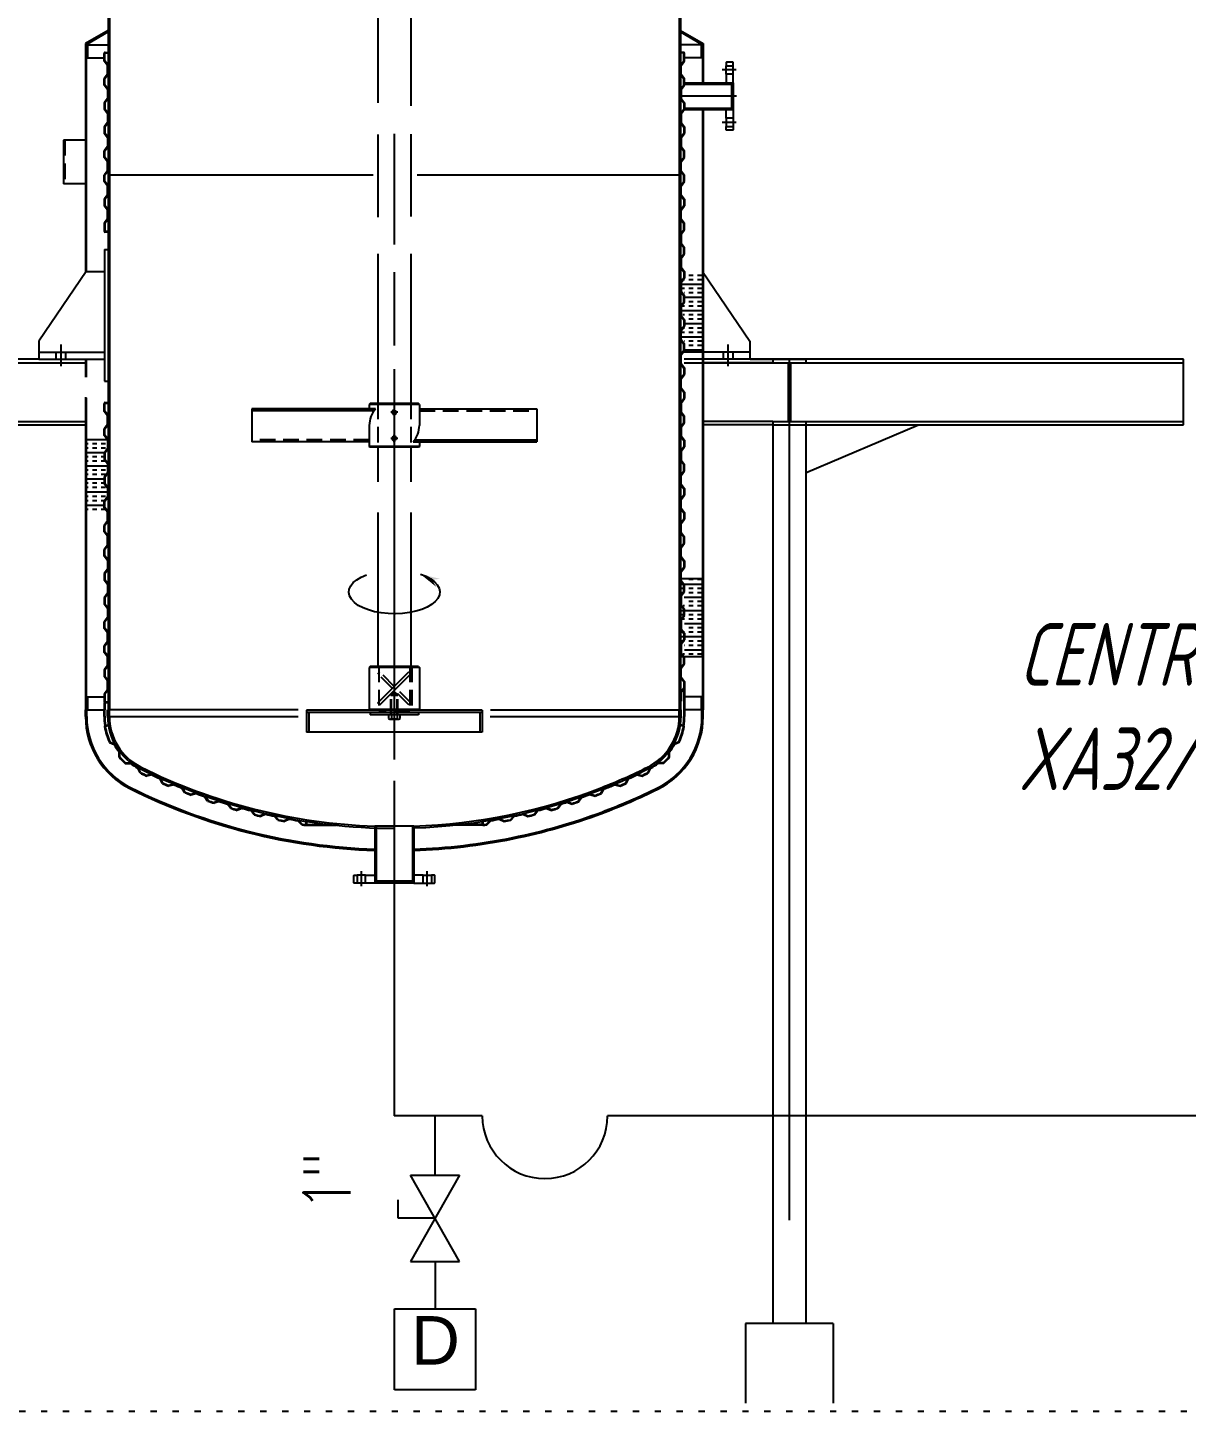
# Model space of a CAD drawing. Extents: x -29512 to 147477, y -5232 to 39709.
# Drawn here: x 140849.02 to 140867.52, y 9085.87 to 9107.97 of the extents above; entities that cross this region are included whole.
import ezdxf
from ezdxf.enums import TextEntityAlignment as Align

# ---------------------------------------------------------------- set-up
doc = ezdxf.new("R2010")
doc.units = 0
for name, pattern in [('DASHDOT', [25.4, 12.7, -6.35, 0, -6.35]), ('DOTTED', [0.25, 0, -0.25]), ('HIDDEN', [0.375, 0.25, -0.125])]:
    doc.linetypes.add(name, pattern=pattern)
doc.layers.get('0').update_dxf_attribs({"linetype": 'CONTINUOUS'})
for name, color, linetype in [('2', 2, 'CONTINUOUS'), ('3', 3, 'HIDDEN'), ('6', 6, 'DASHDOT'), ('DIMENSION', 3, 'CONTINUOUS'), ('HATCH', 4, 'CONTINUOUS'), ('NUVOLA', 6, 'CONTINUOUS')]:
    doc.layers.add(name, color=color, linetype=linetype)
doc.layers.add('TAG', color=140, linetype='CONTINUOUS', lineweight=13)
doc.styles.add('A3', font='arial.ttf', dxfattribs={"height": 0.3})
doc.styles.add('Romans100', font='romans.shx', dxfattribs={"width": 0.8, "height": 200})
doc.styles.add('S', font='ITALIC', dxfattribs={"height": 6})
doc.styles.add('STYLE4', font='isocp.shx', dxfattribs={"width": 0.8, "oblique": 15, "height": 2})
pattern_1 = [(180, (140864.96661, 9090.6845), (0, 0.2100412), []), (180, (140864.96661, 9090.75451), (0, 0.2100412), [0.0700137, -0.0700137]), (180, (140864.96661, 9090.82453), (0, 0.2100412), [0.0700137, -0.0700137])]

# ---------------------------------------------------------------- blocks, each defined once
blk = doc.blocks.new('PRESA', base_point=(1.75, 0.1))
for p, q in [((1.5, 0.1), (1.5, 0.6)), ((1.5, 0.6), (2, 0.6)), ((2, 0.6), (2, 0.1)), ((2, 0.1), (1.5, 0.1))]:
    blk.add_line(p, q)
at = {"style": 'S', "width": 1.2}
blk.add_attdef('1', text='', height=0.3, dxfattribs=at).set_placement((1.75, 0.2), align=Align.CENTER)
blk = doc.blocks.new('head')
at = {"color": 7}
for p, q in [((-0.7, 0.71), (-0.7, -0.71)), ((0, 0.94), (-0.63, 0.94)), ((0, 0.47), (-0.63, 0.47)), ((0, -0.94), (0, 0.94)), ((0, -0.47), (-0.63, -0.47)), ((-0.63, -0.94), (0, -0.94))]:
    blk.add_line(p, q, dxfattribs=at)
for centre, radius, start, end in [((-0.28, 0.71), 0.418, 145.6158, 214.3842), ((0.86, 0), 1.56, 162.412, 197.588), ((-0.28, -0.71), 0.418, 145.6158, 214.3842)]:
    blk.add_arc(centre, radius, start, end, dxfattribs=at)

msp = doc.modelspace()

# ---------------------------------------------------------------- hatches: boundary and pattern name
at = {"layer": '2'}
h = msp.add_hatch(dxfattribs=at)
h.set_pattern_fill('INSUL', scale=0.56011, angle=180, style=0)
h.set_pattern_definition([(180, (140864.96661, 9089.59264), (0, 0.2100412), []), (180, (140864.96661, 9089.66265), (0, 0.2100412), [0.0700137, -0.0700137]), (180, (140864.96661, 9089.73267), (0, 0.2100412), [0.0700137, -0.0700137])])
h.paths.add_polyline_path([(140859.4564, 9103.5557), (140859.5089, 9103.6257), (140859.5089, 9103.7307), (140859.4564, 9103.8007), (140859.4564, 9103.9408), (140859.5089, 9104.0108), (140859.5089, 9104.0291), (140859.796, 9104.0291), (140859.796, 9102.789), (140859.459, 9102.789), (140859.5089, 9102.8555), (140859.5089, 9102.9606), (140859.4564, 9103.0306), (140859.4564, 9103.1706), (140859.5089, 9103.2406), (140859.5089, 9103.3456), (140859.4564, 9103.4157)])
h = msp.add_hatch(dxfattribs=at)
h.set_pattern_fill('INSUL', scale=0.56011, angle=180, style=0)
h.set_pattern_definition(pattern_1)
h.paths.add_polyline_path([(140850.2916, 9100.99), (140850.2391, 9101.06), (140850.2391, 9101.165), (140850.2916, 9101.235), (140850.2916, 9101.3751), (140850.2391, 9101.4451), (140850.2391, 9101.4634), (140849.952, 9101.4634), (140849.952, 9100.2233), (140850.289, 9100.2233), (140850.2391, 9100.2899), (140850.2391, 9100.3949), (140850.2916, 9100.4649), (140850.2916, 9100.6049), (140850.2391, 9100.6749), (140850.2391, 9100.78), (140850.2916, 9100.85)])
h = msp.add_hatch(dxfattribs=at)
h.set_pattern_fill('INSUL', scale=0.56011, angle=180, style=0)
h.set_pattern_definition(pattern_1)
h.paths.add_polyline_path([(140859.4564, 9098.6936), (140859.5089, 9098.7636), (140859.5089, 9098.8686), (140859.4564, 9098.9386), (140859.4564, 9099.0787), (140859.5089, 9099.1487), (140859.5089, 9099.167), (140859.796, 9099.167), (140859.796, 9097.9269), (140859.459, 9097.9269), (140859.5089, 9097.9935), (140859.5089, 9098.0985), (140859.4564, 9098.1685), (140859.4564, 9098.3085), (140859.5089, 9098.3785), (140859.5089, 9098.4836), (140859.4564, 9098.5536)])

# ---------------------------------------------------------------- linework, layer by layer
at = {"color": 7}
for p, q in [((140850.3021, 9109.3287), (140850.3021, 9097.0763)), ((140850.3231, 9109.3007), (140850.3231, 9097.0763)), ((140854.6079, 9109.1116), (140854.6079, 9106.7733)), ((140855.14, 9109.1116), (140855.14, 9106.7225)), ((140859.4249, 9108.2834), (140859.4249, 9097.0763)), ((140859.4459, 9108.2834), (140859.4459, 9097.0763)), ((140850.3021, 9107.9284), (140849.9415, 9107.7184)), ((140850.3021, 9107.9041), (140849.9415, 9107.6941)), ((140859.4459, 9107.9284), (140859.8065, 9107.7184)), ((140859.4459, 9107.9041), (140859.8065, 9107.6941)), ((140849.9415, 9107.7184), (140849.9415, 9104.061)), ((140849.952, 9107.7002), (140850.3021, 9107.7002)), ((140849.952, 9107.7002), (140849.952, 9104.0777)), ((140849.973, 9107.7002), (140849.973, 9107.4901)), ((140850.2391, 9107.4383), (140850.2391, 9107.5608)), ((140850.2496, 9107.4418), (140850.2496, 9107.5608)), ((140850.2566, 9107.5783), (140850.3021, 9107.5783)), ((140850.2566, 9107.5678), (140850.3021, 9107.5678)), ((140859.796, 9107.7002), (140859.4459, 9107.7002)), ((140859.4914, 9107.5783), (140859.4459, 9107.5783)), ((140859.4914, 9107.5678), (140859.4459, 9107.5678)), ((140859.4984, 9107.4418), (140859.4984, 9107.5608)), ((140859.5089, 9107.4383), (140859.5089, 9107.5608)), ((140859.775, 9107.7002), (140859.775, 9107.4901)), ((140859.796, 9107.7002), (140859.796, 9107.09)), ((140859.8065, 9107.7184), (140859.8065, 9107.09)), ((140849.952, 9107.4901), (140850.2391, 9107.4901)), ((140850.2916, 9107.3683), (140850.2391, 9107.4383)), ((140850.3021, 9107.3718), (140850.2496, 9107.4418)), ((140850.2916, 9107.2283), (140850.2916, 9107.3683)), ((140859.4459, 9107.3718), (140859.4984, 9107.4418)), ((140859.4564, 9107.3683), (140859.5089, 9107.4383)), ((140859.4564, 9107.2283), (140859.4564, 9107.3683)), ((140859.796, 9107.4901), (140859.5089, 9107.4901)), ((140860.174, 9107.2318), (140860.174, 9107.3648)), ((140860.2861, 9107.2318), (140860.2861, 9107.3648)), ((140850.2916, 9107.2283), (140850.2391, 9107.1583)), ((140850.2391, 9107.0532), (140850.2391, 9107.1583)), ((140850.3021, 9107.2248), (140850.2496, 9107.1548)), ((140850.2496, 9107.0567), (140850.2496, 9107.1548)), ((140859.4459, 9107.2248), (140859.4984, 9107.1548)), ((140859.4564, 9107.2283), (140859.5089, 9107.1583)), ((140859.4984, 9107.0567), (140859.4984, 9107.1548)), ((140859.5089, 9107.0532), (140859.5089, 9107.1583)), ((140850.2916, 9106.9832), (140850.2391, 9107.0532)), ((140850.3021, 9106.9867), (140850.2496, 9107.0567)), ((140850.2916, 9106.9832), (140850.2916, 9106.8432)), ((140859.4459, 9106.9867), (140859.4984, 9107.0567)), ((140859.4564, 9106.9832), (140859.5089, 9107.0532)), ((140859.4564, 9106.9832), (140859.4564, 9106.8432)), ((140859.4984, 9107.09), (140860.2616, 9107.09)), ((140859.4984, 9107.0704), (140860.2581, 9107.0704)), ((140860.2581, 9107.09), (140860.2581, 9106.6664)), ((140860.2861, 9107.09), (140860.2861, 9106.6664)), ((140850.2916, 9106.8432), (140850.2391, 9106.7732)), ((140850.2391, 9106.7732), (140850.2391, 9106.6682)), ((140850.2916, 9106.5981), (140850.2391, 9106.6682)), ((140850.3021, 9106.8397), (140850.2496, 9106.7697)), ((140850.2496, 9106.7697), (140850.2496, 9106.6717)), ((140850.3021, 9106.6016), (140850.2496, 9106.6717)), ((140859.4459, 9106.8397), (140859.4984, 9106.7697)), ((140859.4459, 9106.6016), (140859.4984, 9106.6717)), ((140859.4564, 9106.8432), (140859.5089, 9106.7732)), ((140859.4564, 9106.5981), (140859.5089, 9106.6682)), ((140859.4945, 9106.6664), (140860.2616, 9106.6664)), ((140859.4984, 9106.7697), (140859.4984, 9106.6717)), ((140859.4984, 9106.686), (140860.2581, 9106.686)), ((140859.5089, 9106.7732), (140859.5089, 9106.6682)), ((140859.796, 9106.6664), (140859.796, 9097.0763)), ((140859.8065, 9106.6664), (140859.8065, 9097.0763)), ((140850.2916, 9106.4581), (140850.2391, 9106.3881)), ((140850.3021, 9106.4546), (140850.2496, 9106.3846)), ((140850.2916, 9106.5981), (140850.2916, 9106.4581)), ((140859.4459, 9106.4546), (140859.4984, 9106.3846)), ((140859.4564, 9106.5981), (140859.4564, 9106.4581)), ((140859.4564, 9106.4581), (140859.5089, 9106.3881)), ((140860.174, 9106.5246), (140860.174, 9106.3916)), ((140860.2861, 9106.5246), (140860.2861, 9106.3916)), ((140850.2391, 9106.3881), (140850.2391, 9106.2831)), ((140850.2916, 9106.2131), (140850.2391, 9106.2831)), ((140850.2496, 9106.3846), (140850.2496, 9106.2866)), ((140850.3021, 9106.2166), (140850.2496, 9106.2866)), ((140850.2916, 9106.2131), (140850.2916, 9106.073)), ((140854.6079, 9106.2676), (140854.6079, 9104.9445)), ((140855.14, 9106.2687), (140855.14, 9104.9574)), ((140859.4459, 9106.2166), (140859.4984, 9106.2866)), ((140859.4564, 9106.2131), (140859.5089, 9106.2831)), ((140859.4564, 9106.2131), (140859.4564, 9106.073)), ((140859.4984, 9106.3846), (140859.4984, 9106.2866)), ((140859.5089, 9106.3881), (140859.5089, 9106.2831)), ((140849.5915, 9106.1781), (140849.5915, 9105.4779)), ((140849.9415, 9106.1781), (140849.5915, 9106.1781)), ((140850.2916, 9106.073), (140850.2391, 9106.003)), ((140850.2391, 9105.898), (140850.2391, 9106.003)), ((140850.3021, 9106.0695), (140850.2496, 9105.9995)), ((140850.2496, 9105.9015), (140850.2496, 9105.9995)), ((140859.4459, 9106.0695), (140859.4984, 9105.9995)), ((140859.4564, 9106.073), (140859.5089, 9106.003)), ((140859.4984, 9105.9015), (140859.4984, 9105.9995)), ((140859.5089, 9105.898), (140859.5089, 9106.003)), ((140850.2916, 9105.828), (140850.2391, 9105.898)), ((140850.3021, 9105.8315), (140850.2496, 9105.9015)), ((140850.2916, 9105.688), (140850.2916, 9105.828)), ((140859.4459, 9105.8315), (140859.4984, 9105.9015)), ((140859.4564, 9105.828), (140859.5089, 9105.898)), ((140859.4564, 9105.688), (140859.4564, 9105.828)), ((140850.2916, 9105.688), (140850.2391, 9105.618)), ((140850.2391, 9105.5129), (140850.2391, 9105.618)), ((140850.3021, 9105.6845), (140850.2496, 9105.6145)), ((140850.2496, 9105.5164), (140850.2496, 9105.6145)), ((140854.5351, 9105.618), (140850.3021, 9105.618)), ((140859.4459, 9105.618), (140855.24, 9105.618)), ((140859.4459, 9105.6845), (140859.4984, 9105.6145)), ((140859.4564, 9105.688), (140859.5089, 9105.618)), ((140859.4984, 9105.5164), (140859.4984, 9105.6145)), ((140859.5089, 9105.5129), (140859.5089, 9105.618)), ((140849.9415, 9105.4779), (140849.5915, 9105.4779)), ((140850.2916, 9105.4429), (140850.2391, 9105.5129)), ((140850.3021, 9105.4464), (140850.2496, 9105.5164)), ((140850.2916, 9105.3029), (140850.2916, 9105.4429)), ((140859.4459, 9105.4464), (140859.4984, 9105.5164)), ((140859.4564, 9105.4429), (140859.5089, 9105.5129)), ((140859.4564, 9105.3029), (140859.4564, 9105.4429)), ((140850.2916, 9105.3029), (140850.2391, 9105.2329)), ((140850.2391, 9105.2329), (140850.2391, 9105.1279)), ((140850.2916, 9105.0578), (140850.2391, 9105.1279)), ((140850.3021, 9105.2994), (140850.2496, 9105.2294)), ((140850.2496, 9105.2294), (140850.2496, 9105.1314)), ((140850.3021, 9105.0613), (140850.2496, 9105.1314)), ((140859.4459, 9105.2994), (140859.4984, 9105.2294)), ((140859.4459, 9105.0613), (140859.4984, 9105.1314)), ((140859.4564, 9105.3029), (140859.5089, 9105.2329)), ((140859.4564, 9105.0578), (140859.5089, 9105.1279)), ((140859.4984, 9105.2294), (140859.4984, 9105.1314)), ((140859.5089, 9105.2329), (140859.5089, 9105.1279)), ((140850.2916, 9104.9178), (140850.2391, 9104.8478)), ((140850.3021, 9104.9143), (140850.2496, 9104.8443)), ((140850.2916, 9104.9178), (140850.2916, 9105.0578)), ((140859.4459, 9104.9143), (140859.4984, 9104.8443)), ((140859.4564, 9104.9178), (140859.4564, 9105.0578)), ((140859.4564, 9104.9178), (140859.5089, 9104.8478)), ((140850.2391, 9104.8478), (140850.2391, 9104.7253)), ((140850.2496, 9104.8443), (140850.2496, 9104.7253)), ((140850.3021, 9104.7183), (140850.2568, 9104.7183)), ((140850.3021, 9104.7078), (140850.2568, 9104.7078)), ((140859.4459, 9104.6763), (140859.4984, 9104.7463)), ((140859.4564, 9104.6728), (140859.5089, 9104.7428)), ((140859.4564, 9104.6728), (140859.4564, 9104.5327)), ((140859.4984, 9104.7463), (140859.4984, 9104.8443)), ((140859.5089, 9104.7428), (140859.5089, 9104.8478)), ((140859.4459, 9104.5292), (140859.4984, 9104.4592)), ((140859.4564, 9104.5327), (140859.5089, 9104.4627)), ((140859.4984, 9104.3612), (140859.4984, 9104.4592)), ((140859.5089, 9104.3577), (140859.5089, 9104.4627)), ((140850.2461, 9104.4277), (140850.2461, 9102.3273)), ((140850.2461, 9104.4277), (140850.3021, 9104.4277)), ((140854.6079, 9104.3598), (140854.6079, 9101.9702)), ((140855.14, 9104.3598), (140855.14, 9101.9702)), ((140859.4459, 9104.2912), (140859.4984, 9104.3612)), ((140859.4564, 9104.2877), (140859.5089, 9104.3577)), ((140859.4564, 9104.2877), (140859.4564, 9104.1477)), ((140849.952, 9104.0777), (140849.1959, 9102.9644)), ((140849.952, 9104.0777), (140850.2461, 9104.0777)), ((140859.4459, 9104.1442), (140859.4984, 9104.0742)), ((140859.4564, 9104.1477), (140859.5089, 9104.0777)), ((140859.4984, 9104.0742), (140859.4984, 9103.9761)), ((140859.5089, 9104.0777), (140859.5089, 9103.9726)), ((140859.796, 9104.0777), (140860.5521, 9102.9644)), ((140859.4459, 9103.9061), (140859.4984, 9103.9761)), ((140859.4564, 9103.9026), (140859.5089, 9103.9726)), ((140859.4564, 9103.9026), (140859.4564, 9103.7626)), ((140859.4459, 9103.7591), (140859.4984, 9103.6891)), ((140859.4459, 9103.521), (140859.4984, 9103.5911)), ((140859.4564, 9103.7626), (140859.5089, 9103.6926)), ((140859.4564, 9103.5175), (140859.5089, 9103.5876)), ((140859.4984, 9103.5911), (140859.4984, 9103.6891)), ((140859.5089, 9103.5876), (140859.5089, 9103.6926)), ((140859.4459, 9103.374), (140859.4984, 9103.304)), ((140859.4564, 9103.5175), (140859.4564, 9103.3775)), ((140859.4564, 9103.3775), (140859.5089, 9103.3075)), ((140859.4459, 9103.136), (140859.4984, 9103.206)), ((140859.4564, 9103.1325), (140859.5089, 9103.2025)), ((140859.4564, 9102.9924), (140859.4564, 9103.1325)), ((140859.4984, 9103.304), (140859.4984, 9103.206)), ((140859.5089, 9103.3075), (140859.5089, 9103.2025)), ((140849.1959, 9102.9644), (140849.1959, 9102.7894)), ((140849.546, 9102.9105), (140849.546, 9102.5672)), ((140859.4459, 9102.9889), (140859.4984, 9102.9189)), ((140859.4564, 9102.9924), (140859.5089, 9102.9224)), ((140859.4984, 9102.8209), (140859.4984, 9102.9189)), ((140859.5089, 9102.8174), (140859.5089, 9102.9224)), ((140860.202, 9102.9105), (140860.202, 9102.5672)), ((140860.5521, 9102.9644), (140860.5521, 9102.7894)), ((140849.1959, 9102.7894), (140850.2461, 9102.7894)), ((140849.1959, 9102.7894), (140849.1959, 9102.6774)), ((140849.1959, 9102.6774), (140850.2461, 9102.6774)), ((140849.4689, 9102.7894), (140849.4689, 9102.6774)), ((140849.623, 9102.7894), (140849.623, 9102.6774)), ((140849.9415, 9102.6774), (140849.9415, 9102.392)), ((140849.952, 9102.6774), (140849.952, 9102.392)), ((140859.4459, 9102.7509), (140859.4984, 9102.8209)), ((140859.4564, 9102.7474), (140859.5089, 9102.8174)), ((140859.4564, 9102.6074), (140859.4564, 9102.7474)), ((140860.5521, 9102.7894), (140859.5019, 9102.7894)), ((140860.5521, 9102.6774), (140859.5019, 9102.6774)), ((140860.125, 9102.7894), (140860.125, 9102.6774)), ((140860.2791, 9102.7894), (140860.2791, 9102.6774)), ((140860.5521, 9102.7894), (140860.5521, 9102.6774)), ((140859.4459, 9102.6039), (140859.4984, 9102.5339)), ((140859.4564, 9102.6074), (140859.5089, 9102.5374)), ((140859.4984, 9102.5339), (140859.4984, 9102.4358)), ((140859.5089, 9102.5374), (140859.5089, 9102.4323)), ((140850.2461, 9102.3273), (140850.3021, 9102.3273)), ((140859.4459, 9102.3658), (140859.4984, 9102.4358)), ((140859.4564, 9102.3623), (140859.5089, 9102.4323)), ((140859.4564, 9102.2223), (140859.4564, 9102.3623)), ((140849.9415, 9102.069), (140849.9415, 9097.0763)), ((140849.952, 9102.0615), (140849.952, 9097.0763)), ((140859.4459, 9102.2188), (140859.4984, 9102.1488)), ((140859.4459, 9101.9807), (140859.4984, 9102.0508)), ((140859.4564, 9102.2223), (140859.5089, 9102.1523)), ((140859.4564, 9101.9772), (140859.5089, 9102.0473)), ((140859.4984, 9102.1488), (140859.4984, 9102.0508)), ((140859.5089, 9102.1523), (140859.5089, 9102.0473)), ((140850.2391, 9101.8442), (140850.2391, 9101.9667)), ((140850.2916, 9101.7742), (140850.2391, 9101.8442)), ((140850.2496, 9101.8477), (140850.2496, 9101.9667)), ((140850.3021, 9101.7777), (140850.2496, 9101.8477)), ((140850.2566, 9101.9842), (140850.3021, 9101.9842)), ((140850.2566, 9101.9737), (140850.3021, 9101.9737)), ((140854.5719, 9101.8826), (140852.5986, 9101.8826)), ((140852.5986, 9101.8826), (140852.5986, 9101.3578)), ((140854.5485, 9101.8529), (140852.5986, 9101.8529)), ((140854.4879, 9101.9702), (140854.4739, 9101.9562)), ((140855.2741, 9101.9562), (140854.4739, 9101.9562)), ((140854.4739, 9101.9562), (140854.4739, 9101.8826)), ((140855.2601, 9101.9702), (140854.4879, 9101.9702)), ((140854.9324, 9101.8302), (140854.8156, 9101.8302)), ((140854.874, 9101.8886), (140854.874, 9101.7718)), ((140855.2741, 9101.9562), (140855.2601, 9101.9702)), ((140855.2741, 9101.9562), (140855.2741, 9101.6202)), ((140855.2741, 9101.8826), (140857.1494, 9101.8826)), ((140857.1494, 9101.8826), (140857.1494, 9101.3578)), ((140859.4459, 9101.8337), (140859.4984, 9101.7637)), ((140859.4564, 9101.9772), (140859.4564, 9101.8372)), ((140859.4564, 9101.8372), (140859.5089, 9101.7672)), ((140850.2916, 9101.6342), (140850.2391, 9101.5642)), ((140850.3021, 9101.6307), (140850.2496, 9101.5607)), ((140850.2916, 9101.6342), (140850.2916, 9101.7742)), ((140854.4739, 9101.6202), (140854.4739, 9101.2841)), ((140859.4459, 9101.5957), (140859.4984, 9101.6657)), ((140859.4564, 9101.5922), (140859.5089, 9101.6622)), ((140859.4564, 9101.5922), (140859.4564, 9101.4521)), ((140859.4984, 9101.6657), (140859.4984, 9101.7637)), ((140859.5089, 9101.6622), (140859.5089, 9101.7672)), ((140850.2391, 9101.4591), (140850.2391, 9101.5642)), ((140850.2916, 9101.3891), (140850.2391, 9101.4591)), ((140850.2496, 9101.4626), (140850.2496, 9101.5607)), ((140850.3021, 9101.3926), (140850.2496, 9101.4626)), ((140850.2916, 9101.3891), (140850.2916, 9101.2491)), ((140854.4739, 9101.3578), (140852.5986, 9101.3578)), ((140854.9324, 9101.4101), (140854.8156, 9101.4101)), ((140854.874, 9101.3517), (140854.874, 9101.4685)), ((140855.1761, 9101.3578), (140857.1494, 9101.3578)), ((140855.1995, 9101.3875), (140857.1494, 9101.3875)), ((140855.2741, 9101.3578), (140855.2741, 9101.2841)), ((140859.4459, 9101.4486), (140859.4984, 9101.3786)), ((140859.4564, 9101.4521), (140859.5089, 9101.3821)), ((140859.4984, 9101.3786), (140859.4984, 9101.2806)), ((140859.5089, 9101.3821), (140859.5089, 9101.2771)), ((140850.2916, 9101.2491), (140850.2391, 9101.1791)), ((140850.2391, 9101.1791), (140850.2391, 9101.0741)), ((140850.3021, 9101.2456), (140850.2496, 9101.1756)), ((140850.2496, 9101.1756), (140850.2496, 9101.0776)), ((140855.2741, 9101.2841), (140854.4739, 9101.2841)), ((140854.4879, 9101.2701), (140854.4739, 9101.2841)), ((140855.2601, 9101.2701), (140854.4879, 9101.2701)), ((140854.6079, 9101.2701), (140854.6079, 9100.7199)), ((140855.14, 9101.2701), (140855.14, 9100.7199)), ((140855.2741, 9101.2841), (140855.2601, 9101.2701)), ((140859.4459, 9101.2106), (140859.4984, 9101.2806)), ((140859.4564, 9101.2071), (140859.5089, 9101.2771)), ((140859.4564, 9101.2071), (140859.4564, 9101.0671)), ((140850.2916, 9101.0041), (140850.2391, 9101.0741)), ((140850.3021, 9101.0076), (140850.2496, 9101.0776)), ((140850.2916, 9101.0041), (140850.2916, 9100.864)), ((140859.4459, 9101.0636), (140859.4984, 9100.9935)), ((140859.4564, 9101.0671), (140859.5089, 9100.997)), ((140859.4984, 9100.8955), (140859.4984, 9100.9935)), ((140859.5089, 9100.892), (140859.5089, 9100.997)), ((140850.2916, 9100.864), (140850.2391, 9100.794)), ((140850.2391, 9100.794), (140850.2391, 9100.689)), ((140850.2916, 9100.619), (140850.2391, 9100.689)), ((140850.3021, 9100.8605), (140850.2496, 9100.7905)), ((140850.2496, 9100.7905), (140850.2496, 9100.6925)), ((140850.3021, 9100.6225), (140850.2496, 9100.6925)), ((140859.4459, 9100.8255), (140859.4984, 9100.8955)), ((140859.4564, 9100.822), (140859.5089, 9100.892)), ((140859.4564, 9100.682), (140859.4564, 9100.822)), ((140859.4564, 9100.682), (140859.5089, 9100.612)), ((140850.2916, 9100.4789), (140850.2391, 9100.4089)), ((140850.3021, 9100.4754), (140850.2496, 9100.4054)), ((140850.2916, 9100.619), (140850.2916, 9100.4789)), ((140859.4459, 9100.6785), (140859.4984, 9100.6085)), ((140859.4459, 9100.4404), (140859.4984, 9100.5105)), ((140859.4564, 9100.4369), (140859.5089, 9100.507)), ((140859.4984, 9100.6085), (140859.4984, 9100.5105)), ((140859.5089, 9100.612), (140859.5089, 9100.507)), ((140850.2391, 9100.3039), (140850.2391, 9100.4089)), ((140850.2916, 9100.2339), (140850.2391, 9100.3039)), ((140850.2496, 9100.3074), (140850.2496, 9100.4054)), ((140850.3021, 9100.2374), (140850.2496, 9100.3074)), ((140859.4459, 9100.2934), (140859.4984, 9100.2234)), ((140859.4564, 9100.2969), (140859.4564, 9100.4369)), ((140859.4564, 9100.2969), (140859.5089, 9100.2269)), ((140850.2916, 9100.0939), (140850.2391, 9100.0239)), ((140850.2391, 9099.9188), (140850.2391, 9100.0239)), ((140850.3021, 9100.0904), (140850.2496, 9100.0204)), ((140850.2496, 9099.9223), (140850.2496, 9100.0204)), ((140850.2916, 9100.0939), (140850.2916, 9100.2339)), ((140854.6079, 9100.2272), (140854.6079, 9097.7694)), ((140855.14, 9100.2272), (140855.14, 9097.7694)), ((140859.4459, 9100.0554), (140859.4984, 9100.1254)), ((140859.4564, 9100.0519), (140859.5089, 9100.1219)), ((140859.4564, 9099.9118), (140859.4564, 9100.0519)), ((140859.4984, 9100.2234), (140859.4984, 9100.1254)), ((140859.5089, 9100.2269), (140859.5089, 9100.1219)), ((140850.2916, 9099.8488), (140850.2391, 9099.9188)), ((140850.3021, 9099.8523), (140850.2496, 9099.9223)), ((140850.2916, 9099.7088), (140850.2916, 9099.8488)), ((140859.4459, 9099.9083), (140859.4984, 9099.8383)), ((140859.4564, 9099.9118), (140859.5089, 9099.8418)), ((140859.4984, 9099.7403), (140859.4984, 9099.8383)), ((140859.5089, 9099.7368), (140859.5089, 9099.8418)), ((140850.2916, 9099.7088), (140850.2391, 9099.6388)), ((140850.2391, 9099.5338), (140850.2391, 9099.6388)), ((140850.3021, 9099.7053), (140850.2496, 9099.6353)), ((140850.2496, 9099.5373), (140850.2496, 9099.6353)), ((140859.4459, 9099.6703), (140859.4984, 9099.7403)), ((140859.4564, 9099.6668), (140859.5089, 9099.7368)), ((140859.4564, 9099.5268), (140859.4564, 9099.6668)), ((140850.2916, 9099.4637), (140850.2391, 9099.5338)), ((140850.3021, 9099.4672), (140850.2496, 9099.5373)), ((140850.2916, 9099.4637), (140850.2916, 9099.3237)), ((140859.4459, 9099.5233), (140859.4984, 9099.4532)), ((140859.4564, 9099.5268), (140859.5089, 9099.4567)), ((140859.4984, 9099.4532), (140859.4984, 9099.3552)), ((140859.5089, 9099.4567), (140859.5089, 9099.3517)), ((140850.2916, 9099.3237), (140850.2391, 9099.2537)), ((140850.2391, 9099.2537), (140850.2391, 9099.1487)), ((140850.2916, 9099.0787), (140850.2391, 9099.1487)), ((140850.3021, 9099.3202), (140850.2496, 9099.2502)), ((140850.2496, 9099.2502), (140850.2496, 9099.1522)), ((140850.3021, 9099.0822), (140850.2496, 9099.1522)), ((140859.4459, 9099.2852), (140859.4984, 9099.3552)), ((140859.4459, 9099.1382), (140859.4984, 9099.0682)), ((140859.4564, 9099.2817), (140859.5089, 9099.3517)), ((140859.4564, 9099.1417), (140859.4564, 9099.2817)), ((140859.4564, 9099.1417), (140859.5089, 9099.0717)), ((140850.2916, 9098.9386), (140850.2391, 9098.8686)), ((140850.3021, 9098.9351), (140850.2496, 9098.8651)), ((140850.2916, 9099.0787), (140850.2916, 9098.9386)), ((140859.4459, 9098.9001), (140859.4984, 9098.9702)), ((140859.4564, 9098.8966), (140859.5089, 9098.9667)), ((140859.4984, 9098.9702), (140859.4984, 9099.0682)), ((140859.5089, 9098.9667), (140859.5089, 9099.0717)), ((140850.2391, 9098.8686), (140850.2391, 9098.7636)), ((140850.2916, 9098.6936), (140850.2391, 9098.7636)), ((140850.2496, 9098.8651), (140850.2496, 9098.7671)), ((140850.3021, 9098.6971), (140850.2496, 9098.7671)), ((140850.2916, 9098.6936), (140850.2916, 9098.5536)), ((140859.4459, 9098.7531), (140859.4984, 9098.6831)), ((140859.4564, 9098.8966), (140859.4564, 9098.7566)), ((140859.4564, 9098.7566), (140859.5089, 9098.6866)), ((140850.2916, 9098.5536), (140850.2391, 9098.4836)), ((140850.2391, 9098.3785), (140850.2391, 9098.4836)), ((140850.3021, 9098.5501), (140850.2496, 9098.4801)), ((140850.2496, 9098.382), (140850.2496, 9098.4801)), ((140859.4459, 9098.5151), (140859.4984, 9098.5851)), ((140859.4564, 9098.5116), (140859.5089, 9098.5816)), ((140859.4564, 9098.5116), (140859.4564, 9098.3715)), ((140859.4984, 9098.5851), (140859.4984, 9098.6831)), ((140859.5089, 9098.5816), (140859.5089, 9098.6866)), ((140850.2916, 9098.3085), (140850.2391, 9098.3785)), ((140850.3021, 9098.312), (140850.2496, 9098.382)), ((140850.2916, 9098.1685), (140850.2916, 9098.3085)), ((140859.4459, 9098.368), (140859.4984, 9098.298)), ((140859.4564, 9098.3715), (140859.5089, 9098.3015)), ((140859.4984, 9098.298), (140859.4984, 9098.2)), ((140859.5089, 9098.3015), (140859.5089, 9098.1965)), ((140850.2916, 9098.1685), (140850.2391, 9098.0985)), ((140850.2391, 9097.9935), (140850.2391, 9098.0985)), ((140850.3021, 9098.165), (140850.2496, 9098.095)), ((140850.2496, 9097.997), (140850.2496, 9098.095)), ((140859.4459, 9098.13), (140859.4984, 9098.2)), ((140859.4564, 9098.1265), (140859.5089, 9098.1965)), ((140859.4564, 9098.1265), (140859.4564, 9097.9865)), ((140850.2916, 9097.9234), (140850.2391, 9097.9935)), ((140850.3021, 9097.9269), (140850.2496, 9097.997)), ((140850.2916, 9097.7834), (140850.2916, 9097.9234)), ((140859.4459, 9097.983), (140859.4984, 9097.9129)), ((140859.4459, 9097.7449), (140859.4984, 9097.8149)), ((140859.4564, 9097.9865), (140859.5089, 9097.9164)), ((140859.4564, 9097.7414), (140859.5089, 9097.8114)), ((140859.4984, 9097.8149), (140859.4984, 9097.9129)), ((140859.5089, 9097.8114), (140859.5089, 9097.9164)), ((140850.2916, 9097.7834), (140850.2391, 9097.7134)), ((140850.2391, 9097.7134), (140850.2391, 9097.6084)), ((140850.2916, 9097.5384), (140850.2391, 9097.6084)), ((140850.3021, 9097.7799), (140850.2496, 9097.7099)), ((140850.2496, 9097.7099), (140850.2496, 9097.6119)), ((140850.3021, 9097.5419), (140850.2496, 9097.6119)), ((140854.4879, 9097.7694), (140854.4739, 9097.7554)), ((140855.2741, 9097.7554), (140854.4739, 9097.7554)), ((140854.4739, 9097.7554), (140854.4739, 9097.0833)), ((140855.2601, 9097.7694), (140854.4879, 9097.7694)), ((140854.6116, 9097.1867), (140855.1067, 9097.6817)), ((140854.6413, 9097.157), (140855.1364, 9097.652)), ((140855.1364, 9097.652), (140855.1067, 9097.6817)), ((140855.2601, 9097.7694), (140855.2741, 9097.7554)), ((140855.2741, 9097.7554), (140855.2741, 9097.0833)), ((140859.4459, 9097.5979), (140859.4984, 9097.5279)), ((140859.4564, 9097.6014), (140859.4564, 9097.7414)), ((140859.4564, 9097.6014), (140859.5089, 9097.5314)), ((140850.2916, 9097.3983), (140850.2391, 9097.3283)), ((140850.3021, 9097.3948), (140850.2496, 9097.3248)), ((140850.2916, 9097.3983), (140850.2916, 9097.5384)), ((140859.4459, 9097.3598), (140859.4984, 9097.4298)), ((140859.4564, 9097.3563), (140859.5089, 9097.4263)), ((140859.4984, 9097.5279), (140859.4984, 9097.4298)), ((140859.4984, 9097.4123), (140859.4984, 9096.9713)), ((140859.5089, 9097.5314), (140859.5089, 9097.4263)), ((140859.5089, 9097.4263), (140859.5089, 9096.9713)), ((140849.952, 9097.2863), (140850.2391, 9097.2863)), ((140849.973, 9097.2863), (140849.973, 9097.0763)), ((140850.2391, 9097.3283), (140850.2391, 9097.2058)), ((140850.2568, 9097.1883), (140850.2391, 9097.1883)), ((140850.2391, 9097.1883), (140850.2391, 9097.0763)), ((140850.2496, 9097.3248), (140850.2496, 9097.2058)), ((140850.2496, 9097.1899), (140850.2496, 9097.0763)), ((140850.3021, 9097.1988), (140850.2568, 9097.1988)), ((140850.3021, 9097.1883), (140850.2568, 9097.1883)), ((140854.6413, 9097.157), (140854.6116, 9097.1867)), ((140859.4564, 9097.2163), (140859.4459, 9097.2163)), ((140859.4564, 9097.3563), (140859.4564, 9097.2163)), ((140859.796, 9097.2863), (140859.5089, 9097.2863)), ((140859.775, 9097.2863), (140859.775, 9097.0763)), ((140849.9415, 9097.0763), (140850.2391, 9097.0763)), ((140849.9415, 9096.9713), (140849.9415, 9097.0763)), ((140849.9625, 9096.9713), (140849.9625, 9097.0763)), ((140850.2391, 9096.9713), (140850.2391, 9097.0763)), ((140850.2496, 9096.9713), (140850.2496, 9097.0763)), ((140851.3855, 9097.0763), (140850.2951, 9097.0763)), ((140850.2951, 9096.9776), (140850.2951, 9097.0763)), ((140850.3231, 9096.9776), (140850.3231, 9097.0763)), ((140853.3393, 9097.0763), (140851.3855, 9097.0763)), ((140856.2743, 9097.0693), (140853.4737, 9097.0693)), ((140853.4737, 9097.0693), (140853.4737, 9096.7192)), ((140856.2743, 9097.0343), (140853.4737, 9097.0343)), ((140853.5087, 9097.0343), (140853.5087, 9096.7192)), ((140855.2741, 9097.0833), (140854.4739, 9097.0833)), ((140854.4879, 9097.0693), (140854.4739, 9097.0833)), ((140855.2741, 9097.0693), (140854.4739, 9097.0693)), ((140854.4889, 9097.0343), (140854.4889, 9096.9993)), ((140855.2591, 9096.9993), (140854.4889, 9096.9993)), ((140855.2591, 9097.0343), (140855.2591, 9096.9993)), ((140855.2601, 9097.0693), (140855.2741, 9097.0833)), ((140856.2393, 9097.0343), (140856.2393, 9096.7192)), ((140856.2743, 9097.0693), (140856.2743, 9096.7192)), ((140856.4087, 9097.0763), (140858.2445, 9097.0763)), ((140858.2445, 9097.0763), (140859.4529, 9097.0763)), ((140859.4249, 9096.9776), (140859.4249, 9097.0763)), ((140859.4529, 9096.9776), (140859.4529, 9097.0763)), ((140859.8065, 9097.0763), (140859.5089, 9097.0763)), ((140859.7855, 9096.9713), (140859.7855, 9097.0763)), ((140859.8065, 9096.9713), (140859.8065, 9097.0763)), ((140850.261, 9096.8292), (140850.3058, 9096.8361)), ((140850.2626, 9096.8189), (140850.3075, 9096.8257)), ((140856.2743, 9096.7192), (140853.4737, 9096.7192)), ((140859.4854, 9096.8189), (140859.4405, 9096.8257)), ((140859.487, 9096.8292), (140859.4422, 9096.8361)), ((140850.3249, 9096.5565), (140850.4009, 9096.5224)), ((140850.3328, 9096.5645), (140850.4085, 9096.5305)), ((140859.4152, 9096.5645), (140859.3395, 9096.5305)), ((140859.4231, 9096.5565), (140859.347, 9096.5224)), ((140850.4771, 9096.3214), (140850.477, 9096.4048)), ((140850.4876, 9096.3254), (140850.4875, 9096.4083)), ((140859.2604, 9096.3254), (140859.2605, 9096.4083)), ((140859.2709, 9096.3214), (140859.271, 9096.4048)), ((140850.5778, 9096.2208), (140850.6611, 9096.2208)), ((140850.5817, 9096.2313), (140850.6647, 9096.2313)), ((140850.8128, 9096.0686), (140850.7788, 9096.1449)), ((140850.8209, 9096.0763), (140850.7869, 9096.1524)), ((140851.0014, 9096.0479), (140850.9163, 9096.0301)), ((140858.7466, 9096.0479), (140858.8317, 9096.0301)), ((140858.9271, 9096.0763), (140858.9611, 9096.1524)), ((140858.9351, 9096.0686), (140858.9692, 9096.1449)), ((140859.1663, 9096.2313), (140859.0833, 9096.2313)), ((140859.1702, 9096.2208), (140859.0869, 9096.2208)), ((140851.0001, 9096.0369), (140850.9149, 9096.0191)), ((140851.1695, 9095.9024), (140851.1274, 9095.9786)), ((140851.177, 9095.9105), (140851.1349, 9095.9867)), ((140851.3524, 9095.881), (140851.2681, 9095.8596)), ((140851.3533, 9095.8921), (140851.2689, 9095.8707)), ((140851.5273, 9095.7537), (140851.4821, 9095.8281)), ((140851.5344, 9095.7622), (140851.4892, 9095.8365)), ((140858.1732, 9095.7473), (140858.2187, 9095.8214)), ((140858.3947, 9095.8921), (140858.4791, 9095.8707)), ((140858.3956, 9095.881), (140858.4799, 9095.8596)), ((140858.571, 9095.9105), (140858.6131, 9095.9867)), ((140858.5785, 9095.9024), (140858.6206, 9095.9786)), ((140858.7479, 9096.0369), (140858.8331, 9096.0191)), ((140851.7123, 9095.7397), (140851.6289, 9095.7147)), ((140851.7126, 9095.7507), (140851.6293, 9095.7258)), ((140851.8924, 9095.6199), (140851.844, 9095.6922)), ((140851.8992, 9095.6286), (140851.8508, 9095.701)), ((140852.0764, 9095.6251), (140851.9942, 9095.5967)), ((140852.0765, 9095.614), (140851.9942, 9095.5856)), ((140857.6313, 9095.6012), (140857.7134, 9095.5725)), ((140857.6314, 9095.6123), (140857.7136, 9095.5836)), ((140857.809, 9095.6153), (140857.8576, 9095.6875)), ((140857.8157, 9095.6065), (140857.8643, 9095.6787)), ((140857.9959, 9095.7367), (140858.0792, 9095.7115)), ((140857.9962, 9095.7257), (140858.0795, 9095.7005)), ((140858.1803, 9095.7388), (140858.2258, 9095.8129)), ((140852.2615, 9095.5019), (140852.2101, 9095.5722)), ((140852.2679, 9095.511), (140852.2165, 9095.5812)), ((140852.4454, 9095.5148), (140852.3645, 9095.483)), ((140852.446, 9095.5038), (140852.365, 9095.4719)), ((140852.6356, 9095.3996), (140852.5813, 9095.4676)), ((140852.6416, 9095.4089), (140852.5873, 9095.4769)), ((140852.8188, 9095.4202), (140852.7393, 9095.385)), ((140852.8198, 9095.4092), (140852.7403, 9095.374)), ((140853.0136, 9095.3131), (140852.9565, 9095.3788)), ((140853.0192, 9095.3227), (140852.9621, 9095.3883)), ((140856.7288, 9095.3227), (140856.7858, 9095.3883)), ((140856.7344, 9095.3131), (140856.7915, 9095.3788)), ((140856.9282, 9095.4092), (140857.0077, 9095.374)), ((140856.9292, 9095.4202), (140857.0087, 9095.385)), ((140857.1064, 9095.4089), (140857.1607, 9095.4769)), ((140857.1124, 9095.3996), (140857.1667, 9095.4676)), ((140857.302, 9095.5038), (140857.383, 9095.4719)), ((140857.3026, 9095.5148), (140857.3835, 9095.483)), ((140857.4801, 9095.511), (140857.5314, 9095.5812)), ((140857.4865, 9095.5019), (140857.5379, 9095.5722)), ((140853.1958, 9095.3415), (140853.1178, 9095.3029)), ((140853.1973, 9095.3305), (140853.1193, 9095.2919)), ((140853.395, 9095.2427), (140853.3352, 9095.3059)), ((140853.4002, 9095.2524), (140853.3404, 9095.3156)), ((140853.4527, 9095.2337), (140853.9412, 9095.2337)), ((140853.4632, 9095.2956), (140853.4632, 9095.2547)), ((140853.4737, 9095.2939), (140853.4737, 9095.2547)), ((140855.1859, 9095.2193), (140854.5621, 9095.2193)), ((140854.5621, 9095.2129), (140854.5621, 9094.3387)), ((140854.5831, 9095.2129), (140854.5831, 9094.3387)), ((140855.1649, 9095.2129), (140855.1649, 9094.3387)), ((140855.1859, 9095.2129), (140855.1859, 9094.3387)), ((140856.2953, 9095.2337), (140855.8068, 9095.2337)), ((140856.2743, 9095.2939), (140856.2743, 9095.2547)), ((140856.2848, 9095.2956), (140856.2848, 9095.2547)), ((140856.3478, 9095.2524), (140856.4076, 9095.3156)), ((140856.353, 9095.2427), (140856.4128, 9095.3059)), ((140856.5507, 9095.3305), (140856.6287, 9095.2919)), ((140856.5522, 9095.3415), (140856.6302, 9095.3029)), ((140854.4154, 9094.4368), (140854.2824, 9094.4368)), ((140854.4154, 9094.3107), (140854.2824, 9094.3107)), ((140855.1859, 9094.3387), (140854.5621, 9094.3387)), ((140855.1859, 9094.3107), (140854.5621, 9094.3107)), ((140855.3326, 9094.4368), (140855.4656, 9094.4368)), ((140855.3326, 9094.3107), (140855.4656, 9094.3107))]:
    msp.add_line(p, q, dxfattribs=at)
for p, q in [((140855.9173, 9088.2686), (140855.1305, 9089.6456)), ((140855.9173, 9089.6456), (140855.1305, 9088.2686)), ((140855.1305, 9089.6456), (140855.9173, 9089.6456)), ((140854.9338, 9088.9571), (140854.9338, 9089.2522)), ((140855.5239, 9088.9571), (140854.9338, 9088.9571)), ((140855.1305, 9088.2686), (140855.9173, 9088.2686))]:
    msp.add_line(p, q)
for points in [[(140860.2861, 9107.3648), (140860.2861, 9107.4138), (140860.2791, 9107.4208), (140860.181, 9107.4208), (140860.174, 9107.4138), (140860.174, 9107.3648)], [(140860.2861, 9107.09), (140860.2861, 9107.2283), (140860.2861, 9107.2283), (140860.2861, 9107.2318), (140860.174, 9107.2318), (140860.174, 9107.09)], [(140860.2861, 9106.6664), (140860.2861, 9106.5281), (140860.2861, 9106.5281), (140860.2861, 9106.5246), (140860.174, 9106.5246), (140860.174, 9106.6664)], [(140860.2861, 9106.3916), (140860.2861, 9106.3426), (140860.2791, 9106.3356), (140860.181, 9106.3356), (140860.174, 9106.3426), (140860.174, 9106.3916)], [(140859.796, 9099.167), (140859.4459, 9099.167), (140859.4459, 9097.9269), (140859.796, 9097.9269)], [(140854.2824, 9094.3107), (140854.2334, 9094.3107), (140854.2264, 9094.3177), (140854.2264, 9094.4298), (140854.2334, 9094.4368), (140854.2824, 9094.4368)], [(140854.5621, 9094.3107), (140854.4539, 9094.3107), (140854.4539, 9094.3107), (140854.4154, 9094.3107), (140854.4154, 9094.4368), (140854.5621, 9094.4368)], [(140855.1859, 9094.3107), (140855.2941, 9094.3107), (140855.2941, 9094.3107), (140855.3326, 9094.3107), (140855.3326, 9094.4368), (140855.1859, 9094.4368)], [(140855.4656, 9094.3107), (140855.5146, 9094.3107), (140855.5216, 9094.3177), (140855.5216, 9094.4298), (140855.5146, 9094.4368), (140855.4656, 9094.4368)]]:
    msp.add_lwpolyline(points, close=True, dxfattribs=at)
for centre in [(140854.874, 9101.8302), (140854.874, 9101.4101)]:
    msp.add_circle(centre, 0.0287, dxfattribs=at)
for centre, radius, start, end in [((140850.2566, 9107.5608), 0.0175, 90, 180), ((140850.2566, 9107.5608), 0.007, 90, 180), ((140859.4914, 9107.5608), 0.0175, 0, 90), ((140859.4914, 9107.5608), 0.007, 0, 90), ((140850.2568, 9104.7253), 0.0175, 180.07526, 270), ((140850.2568, 9104.7253), 0.007, 180.07526, 270), ((140850.2566, 9101.9667), 0.0175, 90, 180), ((140850.2566, 9101.9667), 0.007, 90, 180), ((140854.874, 9101.6202), 0.4001, 139.02273, 180), ((140854.874, 9101.8302), 0.035, 68.25293, 9.4709), ((140854.874, 9101.6202), 0.4001, 319.02273, 0), ((140854.874, 9101.4101), 0.035, 350.5291, 291.74707), ((140850.2568, 9097.2058), 0.0175, 180.07526, 270), ((140850.2568, 9097.2058), 0.007, 180.07526, 270), ((140851.2333, 9096.9713), 1.2918, 180, 243.18281), ((140851.2333, 9096.9713), 1.2707, 180, 243.17975), ((140851.2333, 9096.9776), 0.9942, 180, 188.88252), ((140851.2333, 9096.9776), 0.9837, 180, 188.67429), ((140851.2333, 9096.9776), 0.9382, 180, 243.11104), ((140851.2333, 9096.9776), 0.9102, 180, 243.11104), ((140858.5147, 9096.9776), 0.9102, 295.89153, 0), ((140858.5147, 9096.9776), 0.9382, 295.89153, 0), ((140858.5147, 9096.9713), 1.2918, 295.95819, 0), ((140858.5147, 9096.9713), 1.2707, 296.82025, 0), ((140858.5147, 9096.9713), 0.9837, 351.32571, 0), ((140858.5147, 9096.9713), 0.9942, 351.11748, 0), ((140850.2636, 9096.8119), 0.0175, 98.67425, 189.6938), ((140851.2333, 9096.9776), 1.0012, 189.6938, 204.86746), ((140850.2636, 9096.8119), 0.007, 98.67425, 189.6938), ((140851.2333, 9096.9776), 0.9907, 189.6938, 204.64138), ((140858.5147, 9096.9776), 0.9907, 335.35862, 350.3062), ((140858.5147, 9096.9776), 1.0012, 335.13254, 350.3062), ((140859.4844, 9096.8119), 0.007, 350.3062, 81.32575), ((140859.4844, 9096.8119), 0.0175, 350.3062, 81.32575), ((140851.2333, 9096.9776), 0.9487, 208.6749, 217.13954), ((140858.5147, 9096.9776), 0.9487, 322.86046, 331.3251), ((140851.2333, 9096.9776), 1.0012, 220.94697, 229.10043), ((140851.2333, 9096.9776), 0.9907, 221.17305, 228.87435), ((140858.5147, 9096.9776), 0.9907, 311.12565, 318.82695), ((140858.5147, 9096.9776), 1.0012, 310.89957, 319.05303), ((140851.2333, 9096.9776), 0.9487, 232.90786, 241.3725), ((140854.874, 9104.3157), 9.1298, 243.56218, 270), ((140854.874, 9104.3157), 9.1928, 243.78281, 244.48988), ((140854.874, 9104.3157), 9.1823, 243.80645, 244.46775), ((140854.874, 9104.3157), 9.1018, 243.56218, 268.03613), ((140854.874, 9104.3157), 9.1018, 291.33659, 296.43782), ((140854.874, 9104.3157), 9.1298, 291.26795, 296.43782), ((140854.874, 9104.3157), 9.1823, 295.53225, 296.19355), ((140854.874, 9104.3157), 9.1928, 295.51012, 296.21719), ((140858.5147, 9096.9776), 0.9487, 298.6275, 307.09214), ((140854.874, 9104.3094), 9.4624, 243.55422, 268.111), ((140854.874, 9104.3157), 9.1403, 244.92377, 245.80154), ((140854.874, 9104.3157), 9.1928, 246.23544, 246.90506), ((140854.874, 9104.3157), 9.1823, 246.25756, 246.88294), ((140854.874, 9104.3157), 9.1403, 247.33896, 248.21673), ((140854.874, 9104.3157), 9.1018, 271.96387, 291.33659), ((140854.874, 9104.3094), 9.4624, 290.48618, 296.44578), ((140856.0374, 9101.5142), 6.1068, 290.99946, 292.71555), ((140854.874, 9104.3157), 9.1823, 293.11706, 293.74244), ((140854.874, 9104.3157), 9.1928, 293.09494, 293.76456), ((140854.874, 9104.3157), 9.1403, 294.19846, 295.07623), ((140854.874, 9104.3094), 9.4834, 243.55381, 268.11518), ((140854.874, 9104.3157), 9.1928, 248.65062, 249.32886), ((140854.874, 9104.3157), 9.1823, 248.67275, 249.30673), ((140854.874, 9104.3157), 9.1403, 249.76276, 250.64052), ((140854.874, 9104.3157), 9.1928, 251.07442, 251.74405), ((140854.874, 9104.3157), 9.1823, 251.09655, 251.72192), ((140854.874, 9104.3157), 9.1403, 252.17794, 253.05571), ((140854.874, 9104.3157), 9.1298, 271.96387, 291.26795), ((140854.8409, 9104.4237), 9.2532, 286.94563, 287.55128), ((140854.8638, 9104.3125), 9.1928, 288.05846, 288.73024), ((140854.8638, 9104.3125), 9.1823, 288.08059, 288.70811), ((140854.8638, 9104.3125), 9.1403, 289.16413, 290.0419), ((140854.8638, 9104.3125), 9.1823, 290.49792, 291.12544), ((140854.8638, 9104.3125), 9.1928, 290.4758, 291.14757), ((140854.874, 9104.3094), 9.4834, 290.43878, 296.32939), ((140854.874, 9104.3157), 9.1928, 253.4896, 254.16138), ((140854.874, 9104.3157), 9.1823, 253.51173, 254.13925), ((140854.874, 9104.3157), 9.1403, 254.59527, 255.47304), ((140854.874, 9104.3157), 9.1928, 255.90694, 256.57871), ((140854.874, 9104.3157), 9.1823, 255.92906, 256.55659), ((140854.874, 9104.3157), 9.1403, 257.01261, 257.89038), ((140854.874, 9104.3094), 9.4624, 281.5348, 290.48618), ((140854.874, 9104.3094), 9.4834, 281.5089, 290.43878), ((140854.874, 9104.3157), 9.1403, 282.10962, 282.98739), ((140854.874, 9104.3157), 9.1928, 283.42129, 284.09306), ((140854.874, 9104.3157), 9.1823, 283.44341, 284.07094), ((140854.874, 9104.3157), 9.1403, 284.52696, 285.40473), ((140854.874, 9104.3157), 9.1928, 285.83862, 286.5104), ((140854.874, 9104.3157), 9.1823, 285.86075, 286.48827), ((140854.874, 9104.3157), 9.1928, 258.32427, 258.99605), ((140854.874, 9104.3157), 9.1823, 258.3464, 258.97392), ((140854.874, 9104.3157), 9.1403, 259.42994, 260.30771), ((140854.874, 9104.3157), 9.1928, 260.74161, 261.08542), ((140854.874, 9104.3157), 9.1823, 260.76373, 261.08542), ((140853.4527, 9095.2547), 0.021, 261.08542, 0), ((140853.4527, 9095.2547), 0.0105, 261.08542, 0), ((140856.2953, 9095.2547), 0.021, 180, 278.91458), ((140856.2953, 9095.2547), 0.0105, 180, 278.91458), ((140854.874, 9104.3157), 9.1823, 278.91458, 279.23627), ((140854.874, 9104.3157), 9.1928, 278.91458, 279.25839), ((140854.874, 9104.3157), 9.1403, 279.69229, 280.57006), ((140854.874, 9104.3157), 9.1928, 281.00395, 281.67573), ((140854.874, 9104.3157), 9.1823, 281.02608, 281.6536), ((140854.874, 9104.3094), 9.4624, 271.889, 281.5348), ((140854.874, 9104.3094), 9.4834, 271.88482, 281.5089)]:
    msp.add_arc(centre, radius, start, end, dxfattribs=at)
at = {"color": 7, "extrusion": (0, 0, -1)}
msp.add_ellipse((140854.874, 9098.9589), major_axis=(0.7267, 0), ratio=0.480161, start_param=5.3221229, end_param=10.3408479, dxfattribs=at)
at = {"color": 7}
for points in [[(140860.259, 9107.09), (140860.259, 9107.0704), (140860.2786, 9107.09)], [(140860.174, 9106.6664), (140860.174, 9106.6398), (140860.1474, 9106.6664)], [(140860.259, 9106.6664), (140860.259, 9106.686), (140860.2786, 9106.6664)], [(140855.2901, 9099.245), (140855.5394, 9099.0447), (140855.4792, 9099.1521)], [(140855.2901, 9099.245), (140855.6009, 9099.17), (140855.4792, 9099.1521)], [(140854.5621, 9094.4578), (140854.5621, 9094.4368), (140854.5411, 9094.4368)], [(140854.5621, 9094.3177), (140854.5621, 9094.3387), (140854.5831, 9094.3387)], [(140855.1859, 9094.3177), (140855.1859, 9094.3387), (140855.1649, 9094.3387)], [(140855.1859, 9094.4578), (140855.1859, 9094.4368), (140855.2069, 9094.4368)]]:
    msp.add_solid(points, dxfattribs=at)
at = {"layer": '3', "color": 7}
for p, q in [((140849.6125, 9106.1781), (140849.6125, 9105.4779)), ((140854.6079, 9101.9702), (140854.6079, 9101.2701)), ((140855.14, 9101.9702), (140855.14, 9101.2701)), ((140855.2741, 9101.8529), (140857.1494, 9101.8529)), ((140854.4739, 9101.3875), (140852.5986, 9101.3875)), ((140854.6116, 9097.652), (140854.6413, 9097.6817)), ((140855.1067, 9097.157), (140854.6116, 9097.652)), ((140854.6289, 9097.7694), (140854.6289, 9097.0343)), ((140855.1364, 9097.1867), (140854.6413, 9097.6817)), ((140855.119, 9097.7694), (140855.119, 9097.0343)), ((140855.1534, 9097.7694), (140855.1534, 9097.0343)), ((140854.818, 9097.3056), (140854.8267, 9097.3143)), ((140854.93, 9097.3056), (140854.818, 9097.3056)), ((140854.818, 9096.9993), (140854.818, 9097.3056)), ((140854.8267, 9097.3283), (140854.874, 9097.3556)), ((140854.9213, 9097.3283), (140854.8267, 9097.3283)), ((140854.8267, 9096.9993), (140854.8267, 9097.3283)), ((140854.9213, 9097.3143), (140854.8267, 9097.3143)), ((140854.9213, 9097.3283), (140854.874, 9097.3556)), ((140854.9213, 9096.9993), (140854.9213, 9097.3283)), ((140854.93, 9097.3056), (140854.9213, 9097.3143)), ((140854.93, 9096.9993), (140854.93, 9097.3056)), ((140855.1067, 9097.157), (140855.1364, 9097.1867)), ((140853.4527, 9095.2442), (140853.8441, 9095.2442)), ((140856.2953, 9095.2442), (140855.9039, 9095.2442))]:
    msp.add_line(p, q, dxfattribs=at)
at = {"layer": '3', "color": 7, "linetype": 'HIDDEN', "lineweight": 13}
for p, q in [((140855.119, 9097.0483), (140854.6289, 9097.0483)), ((140854.643, 9097.0343), (140854.6289, 9097.0483)), ((140855.105, 9097.0343), (140855.119, 9097.0483))]:
    msp.add_line(p, q, dxfattribs=at)
at = {"layer": '6', "color": 7}
for p, q in [((140854.874, 9121.4711), (140854.874, 9106.7254)), ((140860.3351, 9107.2983), (140860.111, 9107.2983)), ((140860.3387, 9106.8782), (140859.4564, 9106.8782)), ((140860.3351, 9106.4581), (140860.111, 9106.4581)), ((140854.874, 9106.2759), (140854.874, 9104.5102)), ((140854.874, 9104.0685), (140854.874, 9102.8983)), ((140854.874, 9102.5168), (140854.874, 9096.283)), ((140861.1809, 9101.6272), (140861.1809, 9085.8735)), ((140850.2951, 9096.9713), (140851.3271, 9096.9713)), ((140851.3271, 9096.9713), (140853.3367, 9096.9713)), ((140856.4031, 9096.9713), (140859.4529, 9096.9713)), ((140854.874, 9095.941), (140854.874, 9094.259)), ((140854.3489, 9094.2617), (140854.3489, 9094.4998)), ((140855.3991, 9094.2617), (140855.3991, 9094.4998))]:
    msp.add_line(p, q, dxfattribs=at)
at = {"layer": 'DIMENSION', "color": 7, "linetype": 'ByBlock', "ltscale": 0.5}
for p, q in [((140849.2016, 9102.6774), (140837.2112, 9102.6774)), ((140867.4765, 9102.6774), (140859.5019, 9102.6774)), ((140860.5578, 9102.6774), (140860.9184, 9102.6774)), ((140860.9184, 9102.6774), (140861.4435, 9102.6774)), ((140837.2112, 9102.6214), (140849.9472, 9102.6214)), ((140859.5019, 9102.6214), (140867.4765, 9102.6214)), ((140860.9184, 9102.6214), (140859.8122, 9102.6214)), ((140837.2112, 9101.6832), (140849.9472, 9101.6832)), ((140837.2112, 9101.6272), (140849.9472, 9101.6272)), ((140860.9184, 9101.6832), (140859.8122, 9101.6832)), ((140860.9184, 9101.6272), (140859.8122, 9101.6272)), ((140860.9184, 9101.6272), (140860.9184, 9087.2738)), ((140861.4378, 9101.6832), (140867.4765, 9101.6832)), ((140861.4378, 9101.6272), (140867.4765, 9101.6272)), ((140861.4378, 9100.8649), (140863.2441, 9101.6272)), ((140861.4435, 9101.6272), (140861.4435, 9087.2738))]:
    msp.add_line(p, q, dxfattribs=at)
at = {"layer": 'DIMENSION', "color": 6}
for p, q in [((140860.9184, 9102.6774), (140860.9184, 9102.6214)), ((140860.9184, 9102.6774), (140861.4435, 9102.6774)), ((140861.1809, 9102.6774), (140861.1809, 9101.6272)), ((140861.4435, 9102.6774), (140861.4435, 9102.6214)), ((140860.9184, 9102.6214), (140861.1634, 9102.6214)), ((140861.1634, 9102.6214), (140861.1634, 9101.6832)), ((140861.1984, 9102.6214), (140861.4435, 9102.6214)), ((140861.1984, 9102.6214), (140861.1984, 9101.6832)), ((140860.9184, 9101.6832), (140860.9184, 9101.6272)), ((140860.9184, 9101.6832), (140861.1634, 9101.6832)), ((140860.9184, 9101.6272), (140861.4435, 9101.6272)), ((140861.1984, 9101.6832), (140861.4435, 9101.6832)), ((140861.4435, 9101.6832), (140861.4435, 9101.6272))]:
    msp.add_line(p, q, dxfattribs=at)
at = {"layer": 'DIMENSION', "color": 0, "linetype": 'ByBlock', "ltscale": 0.5}
msp.add_line((140855.5239, 9088.2686), (140855.5239, 9087.5079), dxfattribs=at)
at = {"layer": 'DIMENSION', "color": 7}
msp.add_line((140861.8811, 9087.2738), (140860.4808, 9087.2738), dxfattribs=at)
at = {"layer": 'DIMENSION', "color": 7, "linetype": 'DASHDOT', "ltscale": 0.1}
for p, q in [((140860.4808, 9087.2738), (140860.4808, 9085.8735)), ((140861.8811, 9087.2738), (140861.8811, 9085.8735))]:
    msp.add_line(p, q, dxfattribs=at)
at = {"layer": 'HATCH', "color": 7}
for p, q in [((140867.4765, 9101.6272), (140867.4765, 9102.6774)), ((140855.5239, 9089.6456), (140855.5239, 9090.5906))]:
    msp.add_line(p, q, dxfattribs=at)
at = {"layer": 'HATCH', "color": 7, "linetype": 'DOTTED'}
msp.add_line((140799.882, 9085.8738), (140905.1961, 9085.8738), dxfattribs=at)
at = {"layer": 'NUVOLA', "color": 13}
for p, q in [((140854.874, 9094.259), (140854.874, 9090.5906)), ((140856.2794, 9090.5906), (140854.874, 9090.5906)), ((140868.7368, 9090.5906), (140858.2794, 9090.5906))]:
    msp.add_line(p, q, dxfattribs=at)
msp.add_arc((140857.2794, 9090.5906), 1, 180, 0, dxfattribs=at)

# ---------------------------------------------------------------- block references
at = {"color": 7, "xscale": 0.100019609999818, "yscale": 0.09927872399982882, "zscale": 0.100019609999818, "rotation": 90.00000000000001}
msp.add_blockref('head', (140854.874, 9096.9993), dxfattribs=at)
ref = msp.add_blockref('PRESA', (140855.5239, 9086.2171), dxfattribs=dict(xscale=2.581460861898449, yscale=2.581460861912547, zscale=2.581460861912586))
ref.add_attrib('1', 'D', dxfattribs={"height": 0.7744, "style": 'A3'}).set_placement((140855.5301, 9086.6199), align=Align.CENTER)

# ---------------------------------------------------------------- texts
at = {"layer": 'DIMENSION', "color": 2, "insert": (140864.8387, 9098.4626), "char_height": 1, "attachment_point": 1, "style": 'STYLE4'}
msp.add_mtext('{CENTRIFUGAL PUMP\\PXA32/20 11KW 2.900RPM}', dxfattribs=at)
at = {"layer": 'TAG', "color": 6, "lineweight": 20, "style": 'Romans100', "width": 0.8}
msp.add_text('1"', height=0.75, rotation=90, dxfattribs=at).set_placement((140854.1723, 9090.0089), align=Align.RIGHT)

doc.saveas('drawing.dxf')
